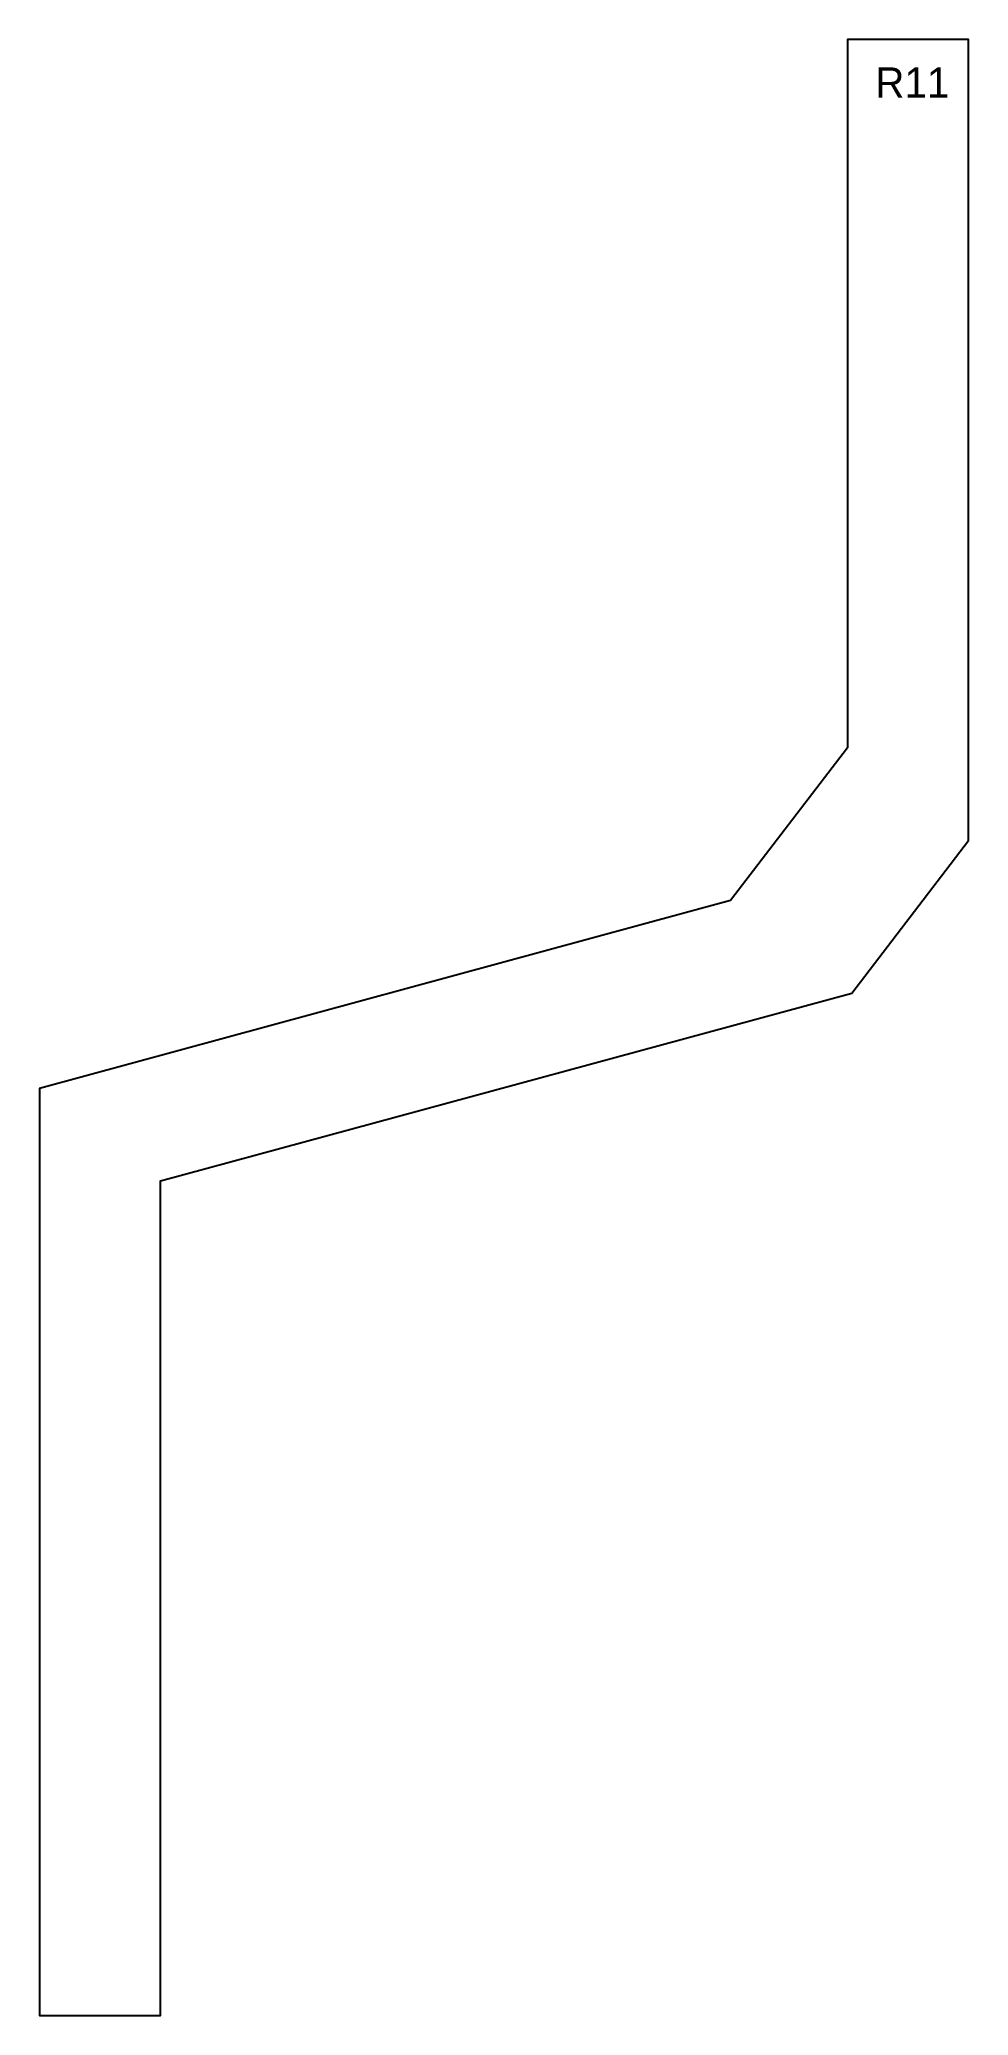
# Model space of a CAD drawing. Header units: millimetres. Extents: x 0 to 154, y 0 to 327.
import ezdxf

# ---------------------------------------------------------------- set-up
doc = ezdxf.new("R2010")
doc.units = ezdxf.units.MM
doc.styles.add('LIST GHÉP ĐIỆN', font='arial.ttf')

msp = doc.modelspace()

# ---------------------------------------------------------------- linework, layer by layer
at = {"color": 1}
msp.add_lwpolyline([(133.5, 209.51), (114.2, 184.27), (0, 153.22), (0, 0), (20, 0), (20, 137.93), (134.2, 168.98), (153.5, 194.22), (153.5, 326.6), (133.5, 326.6)], close=True, dxfattribs=at)

# ---------------------------------------------------------------- texts
at = {"color": 0, "insert": (138.09, 321.99), "char_height": 5, "attachment_point": 1, "style": 'LIST GHÉP ĐIỆN'}
msp.add_mtext_dynamic_manual_height_columns('{\\Ftxt|c186;R1\\Ftxt|c0;1}', width=14.02, gutter_width=9.5, heights=[-5], dxfattribs=at)

doc.saveas('drawing.dxf')
